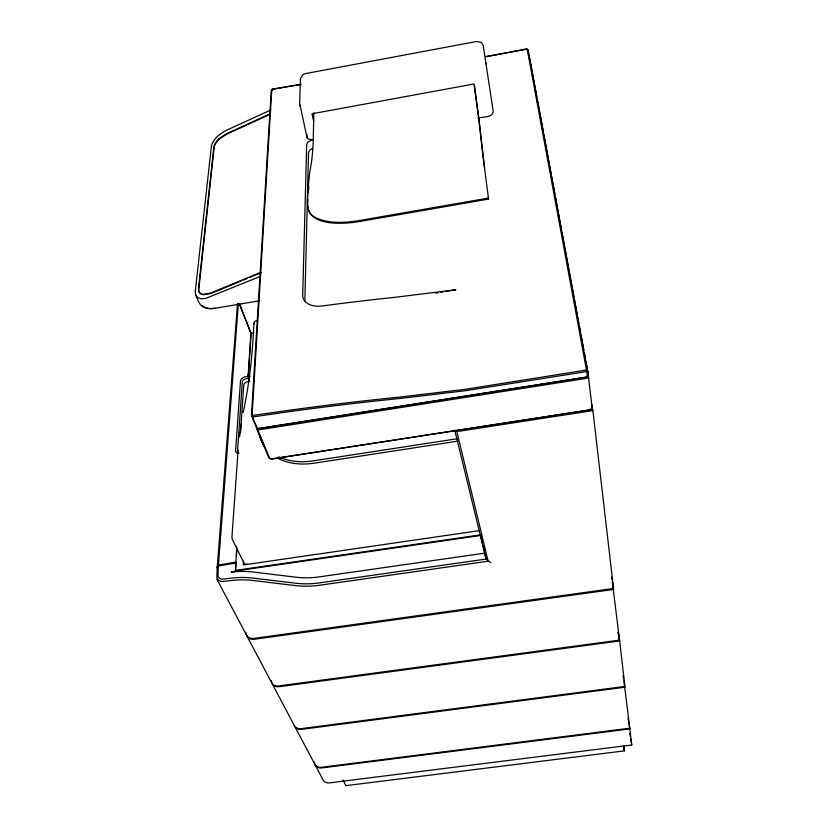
<?xml version="1.0" encoding="UTF-8"?>
<svg xmlns="http://www.w3.org/2000/svg" width="827" height="827" viewBox="0 0 827 827"><rect width="100%" height="100%" fill="white"/><g stroke="black" fill="none" stroke-linecap="round" stroke-linejoin="round"><path stroke-width="1.24" d="M313.878 112.772L313.144 143.505A428.035 64.217 76.6 0 1 311.459 162.133L309.805 172.057A279.485 39.613 81.1 0 0 307.975 192.112C307.541 201.137 305.256 213.201 315.645 217.635C328.701 223.745 343.701 222.928 357.605 220.84L488.385 198.087L488.561 199.08L357.874 221.812C341.137 224.303 303.271 226.836 308.006 199.762M304.843 301.431L308.512 152.664L309.649 150.235L312.523 148.353M306.951 134.439L306.879 136.993L307.913 138.988L312.482 139.701L307.83 142.089L306.683 144.498L302.713 295.125A20.044 13.149 -14.4 0 0 322.23 305.969L325.311 305.545A1075.162 440.884 -4.3 0 1 394.727 297.338L455.884 289.77L445.743 291.455M243.489 561.213L243.262 564.975L478.75 530.727M253.941 323.14C252.607 353.139 249.609 383.128 243.117 412.487M236.698 546.719L235.457 571.488L231.178 572.108A53.497 30.113 1.9 0 1 252.173 571.902L296.945 577.329A56.226 33.742 0.5 0 0 317.682 577.112L484.818 553.139L486.08 559.062L490.825 562.722M235.457 571.488L236.005 563.022L218.369 565.968L217.243 567.167L216.839 577.763A8.777 6.637 -27.9 0 0 221.863 581.546L231.364 580.523A51.098 28.552 1.8 0 1 251.398 580.316L296.314 585.692A59.296 35.344 0.5 0 0 318.147 585.454L488.147 561.202L456.721 431.074L459.378 431.198L592.876 410.605L591.708 404.258M236.481 555.682L236.894 549.283M253.858 332.868L250.881 333.736L248.079 376.75L249.227 379.986L248.338 376.14L251.129 333.415L239.385 303.406M240.502 432.666L243.727 385.217A4.073 2.77 -21.4 0 1 247.831 381.681L249.785 381.361M218.369 565.968L217.946 576.14A7.04 5.313 -27.9 0 0 221.967 579.169L230.971 578.166A52.98 29.648 1.8 0 1 251.759 577.949L296.676 583.345A57.187 34.124 0.5 0 0 317.764 583.118L486.08 559.062L454.695 429.937M217.408 567.632L217.315 566.237L218.442 565.027L238.403 303.499M217.315 566.237L237.556 303.313M308.378 191.988L308.833 186.209M238.104 450.198L231.922 537.219L232.263 539.245L243.645 562.339A4.683 3.546 -26.5 0 0 247.749 564.314M239.561 436.956L241.288 423.962M485.552 56.598L526.106 49.051L527.264 49.424L586.415 369.679L587.894 371.633L588.307 375.148L586.777 376.916L587.315 375.954M300.821 84.313A946.967 488.55 -4.5 0 0 289.533 86.163L272.817 89.047L271.773 89.802L252.152 414.647L252.711 417.924L257.507 428.634L586.167 377.184L587.439 376.027L586.415 369.679M272.31 89.213L271.235 90.588L251.47 415.443L256.721 428.128L258.934 428.603L586.116 377.153M256.494 428.252L268.858 457.848L271.37 459.057L592.359 409.51L587.666 370.362M248.834 375.634L248.079 376.75L249.93 376.45M252.307 415.113L251.718 416.26L253.651 416.829L275.422 413.624A1129.424 414.503 -4.2 0 1 399.462 398.531L465.477 390.706L585.526 371.778L587.439 370.599L528.122 49.961L527.068 49.165M271.918 89.492L271.545 90.887M587.222 376.481L588.235 375.107L587.532 371.302M270.811 109.97L226.701 130.17C220.096 133.581 213.211 138.657 211.381 146.255L195.265 291.476L195.637 294.95L198.604 301.927M270.171 113.785L226.546 133.726L219.341 138.44A13.118 6.316 -36.2 0 0 213.883 146.968L198.511 288.468A14.783 7.991 -38.5 0 0 203.029 294.381L210.844 293.006L260.929 272.248M270.429 114.178L226.815 134.098L219.61 138.822A13.108 6.316 -36.2 0 0 214.162 147.351L198.831 288.85A14.783 7.991 -38.5 0 0 203.349 294.763L210.089 293.709M211.164 293.389L240.967 281.046M243.345 280.053L246.922 278.575M249.309 277.583L261.229 272.652M260.329 276.404L205.22 298.599L200.858 298.702L197.55 297.441L195.637 294.95M585.981 370.124L465.27 389.3L399.317 397.115A1129.806 415.071 -4.2 0 0 275.205 412.239L252.762 415.412M218.442 565.027L236.067 562.081M486.865 56.618L526.127 49.31L527.781 49.506L528.587 53.734M477.799 118.251C482.348 116.421 492.075 118.302 493.274 111.645L483.175 45.258L481.376 42.446L476.641 41.474L305.514 73.593L302.827 74.678L300.49 78.482L299.653 103.189L307.127 138.099M288.54 86.597L273.044 89.264L272.155 89.554L272.31 90.329M259.078 300.863L214.968 308.285A18.06 11.392 -20.6 0 1 199.245 302.651M435.612 293.151L438.145 292.727M440.677 292.303L443.21 291.879M249.868 375.923L244.534 376.947A6.161 4.176 -21.3 0 0 240.543 380.368L235.55 451.222A6.482 4.59 -23.1 0 0 237.649 453.299M248.679 378.208L245.33 378.911A4.642 3.143 -21.4 0 0 242.332 381.485L237.483 451.635A4.879 3.463 -23.1 0 0 239.065 453.196M589.082 377.96L258.975 429.823L256.784 429.182M592.359 409.51L271.659 458.944L269.757 458.427L257.693 429.761M457.321 438.723L313.371 460.846A57.342 40.781 -19.7 0 1 278.544 456.845M457.91 441.132L314.26 463.172A57.228 40.771 -19.7 0 1 277.407 458.127M235.199 570.444L480.456 534.873M235.292 571.033L480.549 535.472L482.441 543.318M592.876 410.605L613.541 588.473L253.858 638.413A8.859 6.988 -29.4 0 1 245.805 632.169M613.655 589.424L254.313 639.281A8.849 6.978 -29.4 0 1 246.549 635.27L271.246 681.944A8.394 6.843 -30.9 0 0 278.699 685.924L619.547 640.129L612.311 581.805M271.659 682.73L293.895 724.731A7.981 6.688 -32.7 0 0 301.049 728.659L624.933 686.441L619.65 640.966L279.113 686.699A8.394 6.843 -31 0 1 271.359 680.549M625.016 687.206L301.421 729.362A7.981 6.688 -32.7 0 1 294.267 725.444L314.374 763.445A7.608 6.533 -34.8 0 0 321.258 767.322L629.781 728.215L623.92 680.848M314.715 764.086L322.623 779.034A7.464 6.461 -35.8 0 0 329.394 782.88L631.735 744.993L629.864 728.897L321.6 767.952A7.608 6.533 -34.8 0 1 314.384 762.018M623.754 745.954L624.375 750.864L345.841 785.65L342.957 779.923M215.34 308.316L210.172 308.616A17.181 10.844 -20.6 0 1 202.305 305.783M251.573 333.25L250.767 333.043L239.52 304.408M258.293 428.572L256.721 428.128L256.473 427.321M589.847 409.055L591.326 409.592M526.644 49.031L527.295 50.033M216.943 579.313L246.095 634.392M486.028 63.183L486.462 64.268M269.261 457.693L269.509 458.499M483.03 545.768L484.229 550.679M299.819 105.225L300.056 106.311M313.691 121.507L312.006 113.785L473.985 83.972L478.802 117.827L484.632 168.574M530.159 61.167L528.825 55.574L529.156 58.097M530.634 63.7L536.754 96.645M537.23 99.178L543.36 132.124M543.825 134.667L554.907 194.221M555.372 196.754L561.502 229.699M561.978 232.232L574 296.862M574.465 299.395L577.298 314.601M577.763 317.134L578.941 323.471M579.417 326.014L580.595 332.34M581.071 334.883L583.893 350.09M584.369 352.622L585.547 358.959M586.012 361.492L587.191 367.829M528.815 55.233L529.29 57.766M530.469 64.113L530.934 66.656M532.112 73.003L532.588 75.536M533.766 81.883L534.242 84.426M534.707 86.959L535.886 93.306M537.064 99.653L537.54 102.197M540.372 117.424L540.837 119.967M541.313 122.51L542.491 128.857M543.67 135.204L544.145 137.737M546.967 152.974L547.443 155.507M547.919 158.05L549.097 164.397M550.275 170.744L550.741 173.277M553.573 188.515L554.049 191.047M555.227 197.395L555.692 199.938M556.871 206.285L557.346 208.828M558.525 215.165L559 217.708M560.179 224.055L560.644 226.598M591.667 405.706L592.132 408.238M611.525 577.05L611.98 579.593M612.425 582.125L613.541 588.473M618.214 632.51L618.658 635.053M619.103 637.586L619.547 640.129M618.1 632.097L619.65 640.966M623.041 675.762L623.61 678.812M628.034 718.032L629.864 728.897M629.781 733.58L630.215 736.113M630.65 738.656L631.735 744.993M250.664 332.723L250.891 334.098M623.527 745.778L624.375 750.864M474.481 85.729L478.068 113.588A436.584 8.932 80.6 0 1 480.249 131.782L481.283 141.365A283.299 5.458 81.2 0 0 483.619 160.986L488.561 199.08M217.243 567.167L217.336 568.573M248.276 374.321L248.338 376.14M254.085 324.05A4.001 2.894 4.8 0 1 256.835 320.566M263.162 443.851A57.342 40.781 -19.7 0 1 259.264 434.309M264.785 447.149A57.228 40.771 -19.7 0 1 260.236 436.635M289.729 86.39A946.14 488.25 -4.5 0 1 301.007 84.54"/></g></svg>
